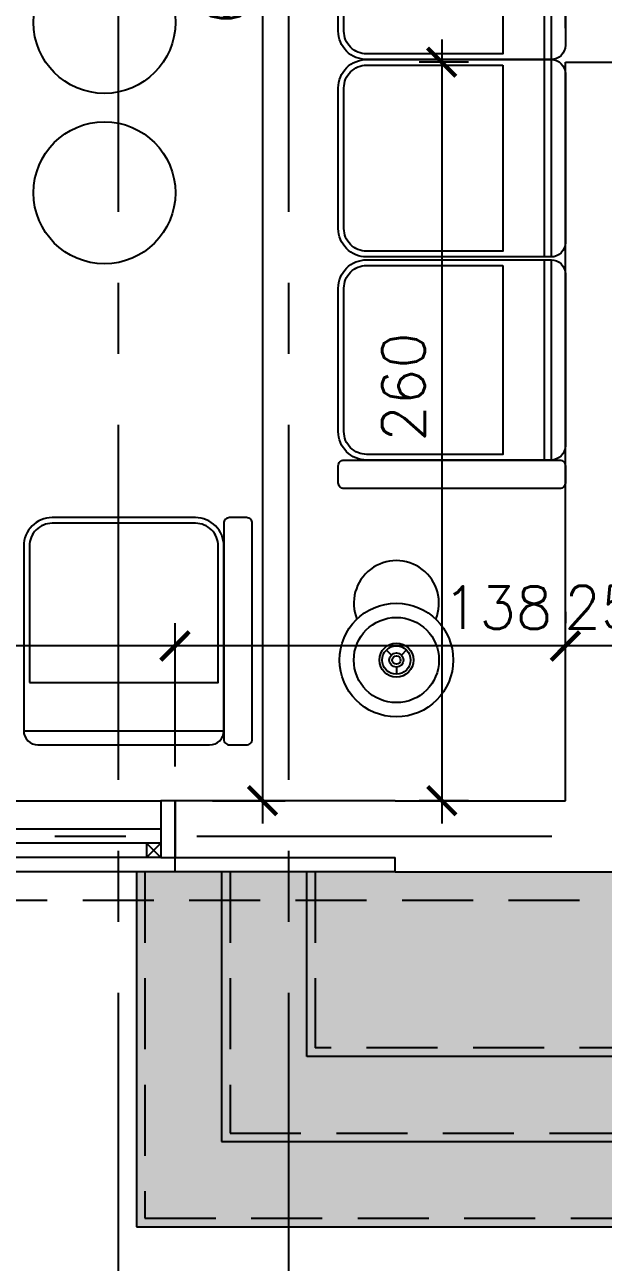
# Model space of a CAD drawing. Header units: centimetres. Extents: x -2093 to 2270, y -504 to 3084.
# Drawn here: x -1430.4 to -1226.6, y 665.5 to 1101.2 of the extents above; entities that cross this region are included whole.
import ezdxf

# ---------------------------------------------------------------- set-up
doc = ezdxf.new("R2010")
doc.units = ezdxf.units.CM
doc.header["$LTSCALE"] = 100
doc.header["$MEASUREMENT"] = 0
doc.linetypes.add('GRID$0$GRID$0$XREF GRID$0$GRIDS$0$CENTER', pattern=[2, 1.25, -0.25, 0.25, -0.25])
doc.linetypes.add('HIDDEN', pattern=[0.375, 0.25, -0.125])
for name, color, linetype in [('DIM IN', 1, 'Continuous'), ('FURNITURE', 111, 'Continuous'), ('GRID$0$XREF GRID', 11, 'GRID$0$GRID$0$XREF GRID$0$GRIDS$0$CENTER'), ('HATCH', 8, 'Continuous'), ('HIDDEN -03', 8, 'HIDDEN'), ('STAIRS', 4, 'Continuous'), ('WALL-01', 7, 'Continuous'), ('WALL-03', 2, 'Continuous'), ('WINDOW', 1, 'Continuous')]:
    doc.layers.add(name, color=color, linetype=linetype)
doc.styles.add('22', font='romans.shx')
doc.dimstyles.new('100', dxfattribs={"dimtxt": 15, "dimasz": 10, "dimexe": 8, "dimexo": 12, "dimgap": 6, "dimtad": 1, "dimdec": 0, "dimzin": 0, "dimdsep": 46, "dimtxsty": '22', "dimblk": 'ARCHTICK', "dimcen": 30, "dimdle": 8, "dimclrd": 1, "dimclre": 1, "dimclrt": 2, "dimadec": 0, "dimazin": 0, "dimtfac": 1, "dimtdec": 0, "dimtmove": 2, "dimatfit": 3, "dimldrblk": 'OBLIQUE', "dimfxl": 100, "dimtolj": 1, "dimtzin": 0, "dimarcsym": 0})

# ---------------------------------------------------------------- blocks, each defined once
blk = doc.blocks.new('W02')
at = {"layer": 'WINDOW'}
for p, q in [((-1827.5, 660), (-1597.5, 660)), ((-1597.5, 650), (-1827.5, 650)), ((-1715, 640), (-1715, 650)), ((-1710, 650), (-1715, 645)), ((-1715, 650), (-1710, 645)), ((-1710, 640), (-1710, 650)), ((-1597.5, 645), (-1827.5, 645)), ((-1827.5, 645), (-1822.5, 640)), ((-1822.5, 645), (-1827.5, 640)), ((-1822.5, 645), (-1822.5, 640)), ((-1715, 645), (-1710, 640)), ((-1710, 645), (-1715, 640)), ((-1602.5, 645), (-1597.5, 640)), ((-1597.5, 645), (-1602.5, 640)), ((-1602.5, 645), (-1602.5, 640)), ((-1597.5, 640), (-1827.5, 640))]:
    blk.add_line(p, q, dxfattribs=at)
for points in [[(-1832.5, 640), (-1827.5, 640), (-1827.5, 660), (-1832.5, 660)], [(-1597.5, 640), (-1592.5, 640), (-1592.5, 660), (-1597.5, 660)]]:
    blk.add_lwpolyline(points, close=True, dxfattribs=at)
blk = doc.blocks.new('GRID')
at = {"layer": 'GRID$0$XREF GRID'}
for p, q in [((-1397.5, 2960.33, 0), (-1397.5, 522.76, 0)), ((-1337.5, 2960.33), (-1337.5, 522.76, 0)), ((-1969.8, 815.5), (-230.24, 815.5))]:
    blk.add_line(p, q, dxfattribs=at)
blk = doc.blocks.new('_ARCHTICK')
at = {"color": 0, "linetype": 'ByBlock', "const_width": 0.15}
blk.add_lwpolyline([(-0.5, -0.5), (0.5, 0.5)], dxfattribs=at)
blk = doc.blocks.new('*D253')
at = {"layer": 'Defpoints', "color": 0, "transparency": 16777216}
for p in [(-1376.32, 1428), (-1376.32, 828), (-1346.67, 828)]:
    blk.add_point(p, dxfattribs=at)
at = {"layer": 'DIM IN', "color": 1, "lineweight": -2, "transparency": 16777216}
for p, q in [((-1346.67, 1436), (-1346.67, 820)), ((-1364.32, 1428), (-1338.67, 1428)), ((-1364.32, 828), (-1338.67, 828))]:
    blk.add_line(p, q, dxfattribs=at)
at = {"layer": 'DIM IN', "color": 1, "lineweight": -2, "transparency": 16777216, "xscale": 10, "yscale": 10, "zscale": 10}
for p, rotation in [((-1346.67, 1428), 90), ((-1346.67, 828), 270)]:
    blk.add_blockref('_ARCHTICK', p, dxfattribs=dict(at, rotation=rotation))
at = {"layer": 'DIM IN', "color": 2, "transparency": 16777216, "insert": (-1360.17, 1120.25), "char_height": 15, "attachment_point": 5, "rotation": 90, "style": '22'}
blk.add_mtext('\\A1;600', dxfattribs=at)
blk = doc.blocks.new('_OBLIQUE')
at = {"color": 0, "linetype": 'ByBlock'}
blk.add_line((-0.5, -0.5), (0.5, 0.5), dxfattribs=at)
blk = doc.blocks.new('*D254')
at = {"layer": 'Defpoints', "color": 0, "transparency": 16777216}
for p in [(-1262.06, 1088), (-1283.54, 828), (-1262.06, 828)]:
    blk.add_point(p, dxfattribs=at)
at = {"layer": 'DIM IN', "color": 1, "lineweight": -2, "transparency": 16777216}
for p, q in [((-1283.54, 1096), (-1283.54, 820)), ((-1274.06, 1088), (-1291.54, 1088)), ((-1274.06, 828), (-1291.54, 828))]:
    blk.add_line(p, q, dxfattribs=at)
at = {"layer": 'DIM IN', "color": 1, "lineweight": -2, "transparency": 16777216, "xscale": 10, "yscale": 10, "zscale": 10}
for p, rotation in [((-1283.54, 1088), 90), ((-1283.54, 828), 270)]:
    blk.add_blockref('_ARCHTICK', p, dxfattribs=dict(at, rotation=rotation))
at = {"layer": 'DIM IN', "color": 2, "transparency": 16777216, "insert": (-1297.04, 973.64), "char_height": 15, "attachment_point": 5, "rotation": 90, "style": '22'}
blk.add_mtext('\\A1;260', dxfattribs=at)
blk = doc.blocks.new('OUTDOOR')
at = {"layer": 'STAIRS'}
for p, q in [((-1391.12, 803), (-1391.12, 678)), ((-1361.12, 803), (-1361.12, 708)), ((-1331.12, 738), (-1331.12, 803)), ((-982, 738), (-1331.12, 738)), ((-1361.12, 708), (-1144.85, 708)), ((-1391.12, 678), (-1144.85, 678))]:
    blk.add_line(p, q, dxfattribs=at)
at = {"layer": 'STAIRS', "color": 8, "linetype": 'HIDDEN'}
for p, q in [((-1388.12, 803), (-1388.12, 681)), ((-1358.12, 803), (-1358.12, 711)), ((-1328.12, 803), (-1328.12, 741)), ((-985, 741), (-1328.12, 741)), ((-1358.12, 711), (-1171.26, 711)), ((-1388.12, 681), (-1171.26, 681))]:
    blk.add_line(p, q, dxfattribs=at)
blk = doc.blocks.new('Fur_Light-Table Lamp_D30_01')
for p, q in [((0, 2.5), (0, 5)), ((-3.54, -3.54), (-1.77, -1.77)), ((3.54, -3.54), (1.77, -1.77))]:
    blk.add_line(p, q)
for radius in [15, 6, 5, 2.5, 1.5]:
    blk.add_circle((0, 0), radius)
blk = doc.blocks.new('*D299')
at = {"layer": 'Defpoints', "color": 0, "transparency": 16777216}
for p in [(-1240, 1174.7), (-980, 1174.7), (-1240, 1088)]:
    blk.add_point(p, dxfattribs=at)
at = {"layer": 'DIM IN', "color": 1, "lineweight": -2, "transparency": 16777216}
for p, q in [((-980, 1186.7), (-980, 1182.7)), ((-1240, 1100), (-1240, 1182.7)), ((-972, 1174.7), (-1248, 1174.7))]:
    blk.add_line(p, q, dxfattribs=at)
at = {"layer": 'DIM IN', "color": 1, "lineweight": -2, "transparency": 16777216, "xscale": 10, "yscale": 10, "zscale": 10, "rotation": 180}
blk.add_blockref('_ARCHTICK', (-1240, 1174.7), dxfattribs=at)
at = {"layer": 'DIM IN', "color": 1, "lineweight": -2, "transparency": 16777216, "xscale": 10, "yscale": 10, "zscale": 10}
blk.add_blockref('_ARCHTICK', (-980, 1174.7), dxfattribs=at)
at = {"layer": 'DIM IN', "color": 2, "transparency": 16777216, "insert": (-1110, 1188.2), "char_height": 15, "attachment_point": 5, "style": '22'}
blk.add_mtext('\\A1;260', dxfattribs=at)
blk = doc.blocks.new('*D300')
at = {"layer": 'Defpoints', "color": 0, "transparency": 16777216}
for p in [(-1755, 1174.7), (-1755, 1174.7), (-1240, 1088)]:
    blk.add_point(p, dxfattribs=at)
at = {"layer": 'DIM IN', "color": 1, "lineweight": -2, "transparency": 16777216}
for p, q in [((-1755, 1186.7), (-1755, 1182.7)), ((-1240, 1100), (-1240, 1182.7)), ((-1232, 1174.7), (-1763, 1174.7))]:
    blk.add_line(p, q, dxfattribs=at)
at = {"layer": 'DIM IN', "color": 1, "lineweight": -2, "transparency": 16777216, "xscale": 10, "yscale": 10, "zscale": 10, "rotation": 180}
blk.add_blockref('_ARCHTICK', (-1755, 1174.7), dxfattribs=at)
at = {"layer": 'DIM IN', "color": 1, "lineweight": -2, "transparency": 16777216, "xscale": 10, "yscale": 10, "zscale": 10}
blk.add_blockref('_ARCHTICK', (-1240, 1174.7), dxfattribs=at)
at = {"layer": 'DIM IN', "color": 2, "transparency": 16777216, "insert": (-1497.5, 1188.2), "char_height": 15, "attachment_point": 5, "style": '22'}
blk.add_mtext('\\A1;515', dxfattribs=at)
blk = doc.blocks.new('*D301')
at = {"layer": 'Defpoints', "color": 0, "transparency": 16777216}
for p in [(-1240, 882.46), (-1240, 882.46), (-1215, 882.46)]:
    blk.add_point(p, dxfattribs=at)
at = {"layer": 'DIM IN', "color": 1, "lineweight": -2, "transparency": 16777216}
for p, q in [((-1240, 894.46), (-1240, 890.46)), ((-1215, 894.46), (-1215, 890.46)), ((-1207, 882.46), (-1248, 882.46))]:
    blk.add_line(p, q, dxfattribs=at)
at = {"layer": 'DIM IN', "color": 1, "lineweight": -2, "transparency": 16777216, "xscale": 10, "yscale": 10, "zscale": 10, "rotation": 180}
blk.add_blockref('_ARCHTICK', (-1240, 882.46), dxfattribs=at)
at = {"layer": 'DIM IN', "color": 1, "lineweight": -2, "transparency": 16777216, "xscale": 10, "yscale": 10, "zscale": 10}
blk.add_blockref('_ARCHTICK', (-1215, 882.46), dxfattribs=at)
at = {"layer": 'DIM IN', "color": 2, "transparency": 16777216, "insert": (-1227.5, 896.1), "char_height": 15, "attachment_point": 5, "style": '22'}
blk.add_mtext('\\A1;25', dxfattribs=at)
blk = doc.blocks.new('*D370')
at = {"layer": 'Defpoints', "color": 0, "transparency": 16777216}
for p in [(-1377.5, 882.46), (-1240, 860.15), (-1377.5, 828)]:
    blk.add_point(p, dxfattribs=at)
at = {"layer": 'DIM IN', "color": 1, "lineweight": -2, "transparency": 16777216}
for p, q in [((-1377.5, 840), (-1377.5, 890.46)), ((-1240, 872.15), (-1240, 890.46)), ((-1232, 882.46), (-1385.5, 882.46))]:
    blk.add_line(p, q, dxfattribs=at)
at = {"layer": 'DIM IN', "color": 1, "lineweight": -2, "transparency": 16777216, "xscale": 10, "yscale": 10, "zscale": 10, "rotation": 180}
blk.add_blockref('_ARCHTICK', (-1377.5, 882.46), dxfattribs=at)
at = {"layer": 'DIM IN', "color": 1, "lineweight": -2, "transparency": 16777216, "xscale": 10, "yscale": 10, "zscale": 10}
blk.add_blockref('_ARCHTICK', (-1240, 882.46), dxfattribs=at)
at = {"layer": 'DIM IN', "color": 2, "transparency": 16777216, "insert": (-1263.87, 895.96), "char_height": 15, "attachment_point": 5, "style": '22'}
blk.add_mtext('\\A1;138', dxfattribs=at)
blk = doc.blocks.new('*D371')
at = {"layer": 'Defpoints', "color": 0, "transparency": 16777216}
for p in [(-1617.5, 882.46), (-1617.5, 828), (-1377.5, 828)]:
    blk.add_point(p, dxfattribs=at)
at = {"layer": 'DIM IN', "color": 1, "lineweight": -2, "transparency": 16777216}
for p, q in [((-1617.5, 840), (-1617.5, 890.46)), ((-1377.5, 840), (-1377.5, 890.46)), ((-1369.5, 882.46), (-1625.5, 882.46))]:
    blk.add_line(p, q, dxfattribs=at)
at = {"layer": 'DIM IN', "color": 1, "lineweight": -2, "transparency": 16777216, "xscale": 10, "yscale": 10, "zscale": 10, "rotation": 180}
blk.add_blockref('_ARCHTICK', (-1617.5, 882.46), dxfattribs=at)
at = {"layer": 'DIM IN', "color": 1, "lineweight": -2, "transparency": 16777216, "xscale": 10, "yscale": 10, "zscale": 10}
blk.add_blockref('_ARCHTICK', (-1377.5, 882.46), dxfattribs=at)
at = {"layer": 'DIM IN', "color": 2, "transparency": 16777216, "insert": (-1467.97, 895.96), "char_height": 15, "attachment_point": 5, "style": '22'}
blk.add_mtext('\\A1;240', dxfattribs=at)

msp = doc.modelspace()

# ---------------------------------------------------------------- hatches: boundary and pattern name
at = {"layer": 'HATCH'}
h = msp.add_hatch(dxfattribs=at)
h.set_pattern_fill('DOTS', color=8, scale=50)
h.paths.add_polyline_path([(-1391.12, 803), (-985, 803), (-985, 763), (-922, 763), (-922, 678), (-1391.12, 678)])

# ---------------------------------------------------------------- linework, layer by layer
at = {"layer": 'FURNITURE'}
for p, q in [((-1247.5, 1158.42), (-1247.5, 1088.92)), ((-1247.5, 1088.92), (-1247.5, 1019.42)), ((-1247.5, 1018.42), (-1247.5, 947.92))]:
    msp.add_line(p, q, dxfattribs=at)
for points in [[(-1245, 1158.42, -0.414214), (-1240, 1153.42), (-1240, 1093.92, -0.414214), (-1245, 1088.92), (-1310, 1088.92, -0.414214), (-1320, 1098.92), (-1320, 1148.42, -0.414214), (-1310, 1158.42), (-1245, 1158.42), (-1245, 1088.92)], [(-1245, 1088.92, -0.414214), (-1240, 1083.92), (-1240, 1024.42, -0.414214), (-1245, 1019.42), (-1310, 1019.42, -0.414214), (-1320, 1029.42), (-1320, 1078.92, -0.414214), (-1310, 1088.92), (-1245, 1088.92), (-1245, 1019.42)], [(-1245, 1018.42, -0.414214), (-1240, 1013.42), (-1240, 952.92, -0.414214), (-1245, 947.92), (-1310, 947.92, -0.414214), (-1320, 957.92), (-1320, 1008.42, -0.414214), (-1310, 1018.42), (-1245, 1018.42), (-1245, 947.92)], [(-1430.8, 852.65, 0.414214), (-1425.8, 847.65), (-1365.3, 847.65, 0.414214), (-1360.3, 852.65), (-1360.3, 917.65, 0.414214), (-1370.3, 927.65), (-1420.8, 927.65, 0.414214), (-1430.8, 917.65), (-1430.8, 852.65), (-1360.3, 852.65)]]:
    msp.add_lwpolyline(points, format="xyb", dxfattribs=at)
for points in [[(-1262, 1156.42), (-1262, 1090.92), (-1310, 1090.92, -0.414214), (-1318, 1098.92), (-1318, 1148.42, -0.414214), (-1310, 1156.42)], [(-1262, 1086.92), (-1262, 1021.42), (-1310, 1021.42, -0.414214), (-1318, 1029.42), (-1318, 1078.92, -0.414214), (-1310, 1086.92)], [(-1262, 1016.42), (-1262, 949.92), (-1310, 949.92, -0.414214), (-1318, 957.92), (-1318, 1008.42, -0.414214), (-1310, 1016.42)], [(-1240, 945.92), (-1240, 939.92, -0.414214), (-1242, 937.92), (-1318, 937.92, -0.414214), (-1320, 939.92), (-1320, 945.92, -0.414214), (-1318, 947.92), (-1242, 947.92, -0.414214)], [(-1428.8, 869.65), (-1362.3, 869.65), (-1362.3, 917.65, 0.414214), (-1370.3, 925.65), (-1420.8, 925.65, 0.414214), (-1428.8, 917.65)], [(-1358.3, 847.65), (-1352.3, 847.65, 0.414214), (-1350.3, 849.65), (-1350.3, 925.65, 0.414214), (-1352.3, 927.65), (-1358.3, 927.65, 0.414214), (-1360.3, 925.65), (-1360.3, 849.65, 0.414214)]]:
    msp.add_lwpolyline(points, format="xyb", close=True, dxfattribs=at)
for centre, radius in [((-1402.35, 1102), 25), ((-1402.35, 1042), 25), ((-1299.52, 877.51), 20)]:
    msp.add_circle(centre, radius, dxfattribs=at)
msp.add_arc((-1299.52, 897.51), 15, 337.9757, 202.0243, dxfattribs=at)
at = {"layer": 'HIDDEN -03'}
msp.add_line((-1785, 793), (-990, 793), dxfattribs=at)
at = {"layer": 'WALL-01'}
for p, q in [((-1240, 828), (-1240, 1088)), ((-1240, 1088), (-1170, 1088)), ((-1300, 828), (-1377.5, 828)), ((-1377.5, 828), (-1377.5, 808)), ((-1300, 828), (-1240, 828)), ((-1377.5, 808), (-1300, 808)), ((-1300, 803), (-1300, 808)), ((-1300, 803), (-1215, 803))]:
    msp.add_line(p, q, dxfattribs=at)
at = {"layer": 'WALL-03'}
for p, q in [((-1377.5, 803), (-1377.5, 808)), ((-1377.5, 803), (-1617.5, 803)), ((-1300, 803), (-1377.5, 803))]:
    msp.add_line(p, q, dxfattribs=at)

# ---------------------------------------------------------------- block references
at = {"layer": 'FURNITURE', "rotation": 180}
msp.add_blockref('Fur_Light-Table Lamp_D30_01', (-1299.52, 877.51), dxfattribs=at)
at = {"layer": 'STAIRS'}
msp.add_blockref('OUTDOOR', (0, 0), dxfattribs=at)
at = {"layer": 'WALL-01'}
msp.add_blockref('GRID', (0, 0), dxfattribs=at)
at = {"layer": 'WINDOW'}
msp.add_blockref('W02', (215, 168), dxfattribs=at)

# ---------------------------------------------------------------- dimensions: what is measured, and where the dimension line sits
at = {"layer": 'DIM IN'}
for base, p1, p2, picture, middle in [((-1346.67, 828), (-1376.32, 1428), (-1376.32, 828), '*D253', (-1360.17, 1120.25)), ((-1283.54, 828), (-1262.06, 1088), (-1262.06, 828), '*D254', (-1297.04, 973.64))]:
    dim = msp.add_linear_dim(base=base, p1=p1, p2=p2, angle=90, dimstyle='100', override={"dimfxl": 0.075}, dxfattribs=at)
    dim.commit()
    dim.dimension.update_dxf_attribs({"geometry": picture, "text_midpoint": middle, "dimtype": 160})
for base, p1, p2, picture, middle in [((-1755, 1174.7), (-1240, 1088), (-1755, 1174.7), '*D300', (-1497.5, 1188.2)), ((-1240, 1174.7), (-980, 1174.7), (-1240, 1088), '*D299', (-1110, 1188.2))]:
    dim = msp.add_linear_dim(base=base, p1=p1, p2=p2, dimstyle='100', override={"dimfxl": 0.075}, dxfattribs=at)
    dim.commit()
    dim.dimension.update_dxf_attribs({"geometry": picture, "text_midpoint": middle})
for base, p1, p2, picture, middle in [((-1617.5, 882.46), (-1377.5, 828), (-1617.5, 828), '*D371', (-1467.97, 895.96)), ((-1377.5, 882.46215778), (-1240, 860.15277061), (-1377.5, 828), '*D370', (-1263.87045682, 895.96215778)), ((-1240, 882.46), (-1215, 882.46), (-1240, 882.46), '*D301', (-1227.5, 896.1))]:
    dim = msp.add_linear_dim(base=base, p1=p1, p2=p2, dimstyle='100', override={"dimfxl": 0.075}, dxfattribs=at)
    dim.commit()
    dim.dimension.update_dxf_attribs({"geometry": picture, "text_midpoint": middle, "dimtype": 160})

doc.saveas('drawing.dxf')
